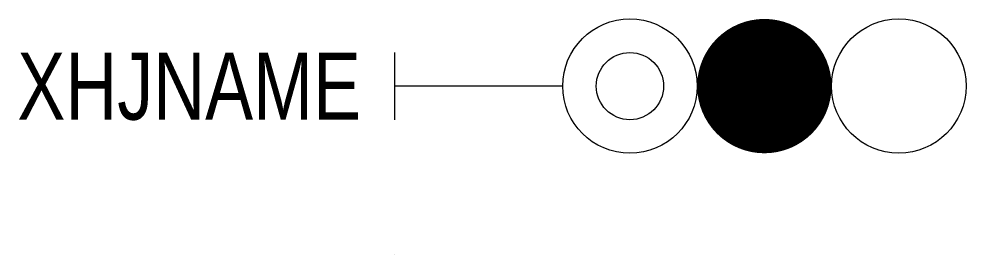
# Model space of a CAD drawing. Extents: x -11.2 to 17, y 0 to 7.
import ezdxf
from ezdxf.enums import TextEntityAlignment as Align

# ---------------------------------------------------------------- set-up
doc = ezdxf.new("R2010")
doc.units = 0
doc.layers.get('0').update_dxf_attribs({"linetype": 'CONTINUOUS'})

msp = doc.modelspace()

# ---------------------------------------------------------------- linework, layer by layer
for p, q in [((0, 6), (0, 4)), ((5, 5), (0, 5)), ((0, 0.001), (0, -0.001))]:
    msp.add_line(p, q)
at = {"color": 1, "const_width": 2}
msp.add_lwpolyline([(12, 5, -1), (10, 5, -1)], format="xyb", close=True, dxfattribs=at)
for radius in [2, 1]:
    msp.add_circle((7, 5), radius)
at = {"color": 3}
msp.add_circle((15, 5), 2, dxfattribs=at)

# ---------------------------------------------------------------- texts
at = {"width": 0.8}
msp.add_attdef('XHJNAME', text='X4', height=2, dxfattribs=at).set_placement((-1, 4), align=Align.RIGHT)

doc.saveas('drawing.dxf')
